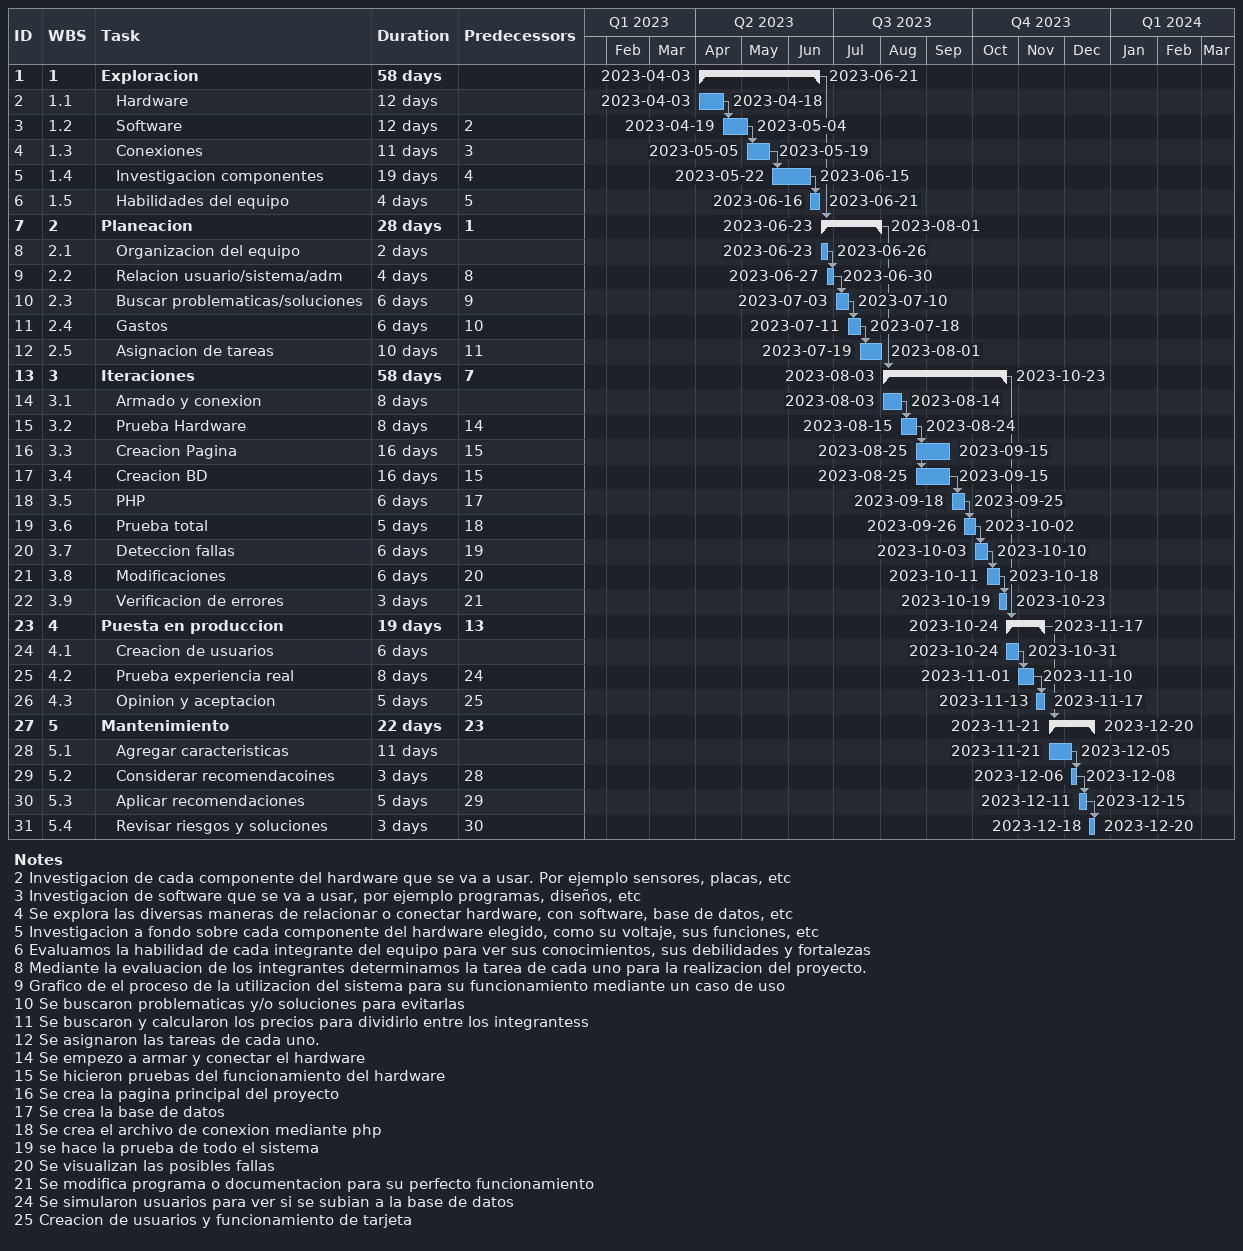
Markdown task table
| ID | WBS | Task | Duration | Start | Finish | Predecessors |
|---|---|---|---|---|---|---|
| 1 | 1 | **Exploracion** | 58d | 2023-04-03 | 2023-06-21 |  |
| 2 | 1.1 | Hardware | 12d | 2023-04-03 | 2023-04-18 |  |
| 3 | 1.2 | Software | 12d | 2023-04-19 | 2023-05-04 | 2 |
| 4 | 1.3 | Conexiones | 11d | 2023-05-05 | 2023-05-19 | 3 |
| 5 | 1.4 | Investigacion componentes | 19d | 2023-05-22 | 2023-06-15 | 4 |
| 6 | 1.5 | Habilidades del equipo | 4d | 2023-06-16 | 2023-06-21 | 5 |
| 7 | 2 | **Planeacion** | 28d | 2023-06-23 | 2023-08-01 | 1 |
| 8 | 2.1 | Organizacion del equipo | 2d | 2023-06-23 | 2023-06-26 |  |
| 9 | 2.2 | Relacion usuario/sistema/adm | 4d | 2023-06-27 | 2023-06-30 | 8 |
| 10 | 2.3 | Buscar problematicas/soluciones | 6d | 2023-07-03 | 2023-07-10 | 9 |
| 11 | 2.4 | Gastos | 6d | 2023-07-11 | 2023-07-18 | 10 |
| 12 | 2.5 | Asignacion de tareas | 10d | 2023-07-19 | 2023-08-01 | 11 |
| 13 | 3 | **Iteraciones** | 58d | 2023-08-03 | 2023-10-23 | 7 |
| 14 | 3.1 | Armado y conexion | 8d | 2023-08-03 | 2023-08-14 |  |
| 15 | 3.2 | Prueba Hardware | 8d | 2023-08-15 | 2023-08-24 | 14 |
| 16 | 3.3 | Creacion Pagina | 16d | 2023-08-25 | 2023-09-15 | 15 |
| 17 | 3.4 | Creacion BD | 16d | 2023-08-25 | 2023-09-15 | 15 |
| 18 | 3.5 | PHP | 6d | 2023-09-18 | 2023-09-25 | 17 |
| 19 | 3.6 | Prueba total | 5d | 2023-09-26 | 2023-10-02 | 18 |
| 20 | 3.7 | Deteccion fallas | 6d | 2023-10-03 | 2023-10-10 | 19 |
| 21 | 3.8 | Modificaciones | 6d | 2023-10-11 | 2023-10-18 | 20 |
| 22 | 3.9 | Verificacion de errores | 3d | 2023-10-19 | 2023-10-23 | 21 |
| 23 | 4 | **Puesta en produccion** | 19d | 2023-10-24 | 2023-11-17 | 13 |
| 24 | 4.1 | Creacion de usuarios | 6d | 2023-10-24 | 2023-10-31 |  |
| 25 | 4.2 | Prueba experiencia real | 8d | 2023-11-01 | 2023-11-10 | 24 |
| 26 | 4.3 | Opinion y aceptacion | 5d | 2023-11-13 | 2023-11-17 | 25 |
| 27 | 5 | **Mantenimiento** | 22d | 2023-11-21 | 2023-12-20 | 23 |
| 28 | 5.1 | Agregar caracteristicas | 11d | 2023-11-21 | 2023-12-05 |  |
| 29 | 5.2 | Considerar recomendacoines | 3d | 2023-12-06 | 2023-12-08 | 28 |
| 30 | 5.3 | Aplicar recomendaciones | 5d | 2023-12-11 | 2023-12-15 | 29 |
| 31 | 5.4 | Revisar riesgos y soluciones | 3d | 2023-12-18 | 2023-12-20 | 30 |

Notes
- 2: Investigacion de cada componente del hardware que se va a usar. Por ejemplo sensores, placas, etc
- 3: Investigacion de software que se va a usar, por ejemplo programas, diseños, etc
- 4: Se explora las diversas maneras de relacionar o conectar hardware, con software, base de datos, etc
- 5: Investigacion a fondo sobre cada componente del hardware elegido, como su voltaje, sus funciones, etc
- 6: Evaluamos la habilidad de cada integrante del equipo para ver sus conocimientos, sus debilidades y fortalezas
- 8: Mediante la evaluacion de los integrantes determinamos la tarea de cada uno para la realizacion del proyecto.
- 9: Grafico de el proceso de la utilizacion del sistema para su funcionamiento mediante un caso de uso
- 10: Se buscaron problematicas y/o soluciones para evitarlas
- 11: Se buscaron y calcularon los precios para dividirlo entre los integrantess
- 12: Se asignaron las tareas de cada uno.
- 14: Se empezo a armar y conectar el hardware
- 15: Se hicieron pruebas del funcionamiento del hardware
- 16: Se crea la pagina principal del proyecto
- 17: Se crea la base de datos
- 18: Se crea el archivo de conexion mediante php
- 19: se hace la prueba de todo el sistema
- 20: Se visualizan las posibles fallas
- 21: Se modifica programa o documentacion para su perfecto funcionamiento
- 24: Se simularon usuarios para ver si se subian a la base de datos
- 25: Creacion de usuarios y funcionamiento de tarjeta
